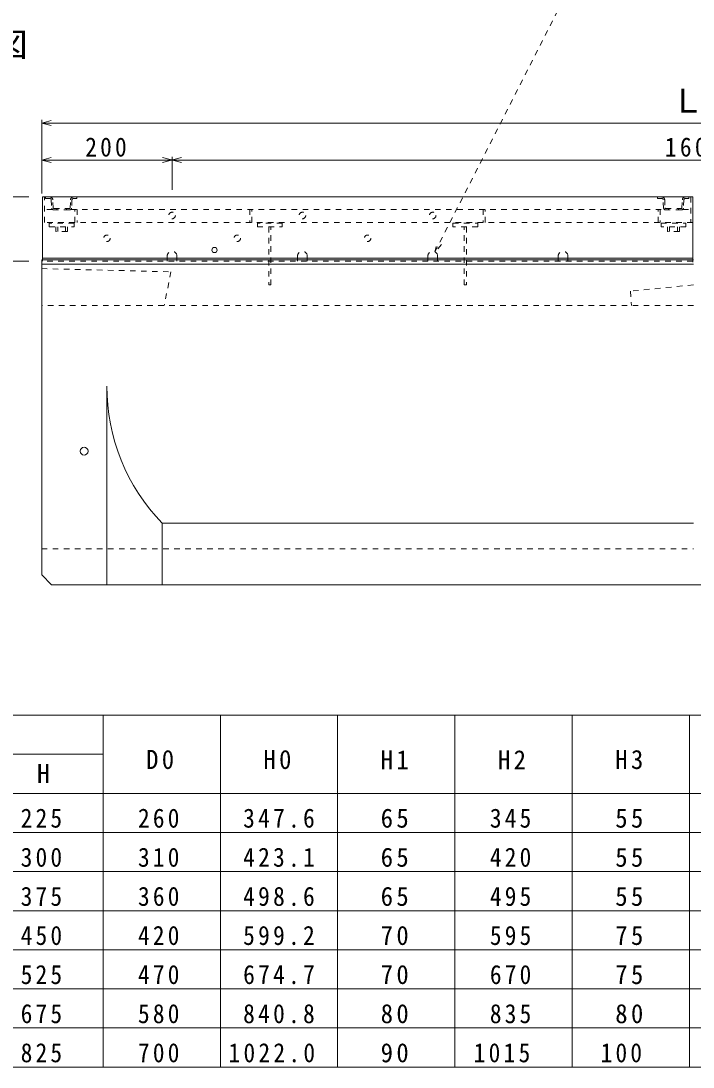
# Model space of a CAD drawing. Units: millimetres, scale not verified. Extents: x 530 to 3565, y 265 to 2737.
# Drawn here: x 1436 to 2468, y 265 to 1870 of the extents above; entities that cross this region are included whole.
import ezdxf
from ezdxf.enums import TextEntityAlignment as Align

# ---------------------------------------------------------------- set-up
doc = ezdxf.new("R2010")
doc.units = ezdxf.units.MM
doc.header["$LTSCALE"] = 10
doc.linetypes.add('USER1', pattern=[1.693334, 0.846667, -0.846667])
for name, color, linetype, lineweight in [('0_2', 4, 'Continuous', 5), ('1', 7, 'Continuous', 5), ('3', 4, 'USER1', 5)]:
    doc.layers.add(name, color=color, linetype=linetype, lineweight=lineweight)
doc.styles.add('ＭＳ ゴシック', font='')
doc.styles.get('ＭＳ ゴシック').set_extended_font_data('MS Gothic')

msp = doc.modelspace()

# ---------------------------------------------------------------- linework, layer by layer
at = {"layer": '0_2'}
for p, q in [((1468.49, 1718.31), (1468.49, 1605.18)), ((1482.98, 1717.19), (1468.49, 1713.31)), ((3468.49, 1713.31), (1468.49, 1713.31)), ((1468.49, 1713.31), (1482.98, 1709.43)), ((1482.98, 1660.36), (1468.49, 1656.48)), ((3468.49, 1656.48), (1468.49, 1656.48)), ((1468.49, 1656.48), (1482.98, 1652.6)), ((1682.98, 1660.36), (1654, 1652.6)), ((1654, 1660.36), (1682.98, 1652.6)), ((1668.49, 1610.67), (1668.49, 1661.48)), ((1448.49, 1599.95), (1372.4, 1599.95)), ((1469.49, 1599.95), (2467.49, 1599.95)), ((1372.4, 1501.52), (1448.49, 1501.52)), ((1468.49, 1496.9), (2468.49, 1496.9)), ((1568.49, 1004.87), (1568.49, 1309.87)), ((2468.49, 1099.45), (1653.49, 1099.45)), ((1653.49, 1099.45), (1653.49, 1004.87))]:
    msp.add_line(p, q, dxfattribs=at)
at = {"layer": '0_2', "color": 7, "lineweight": 9}
for p, q in [((1469.49, 1503.47), (1469.49, 1599.95)), ((1469.49, 1599.95), (2467.49, 1599.95)), ((2467.49, 1599.95), (2467.49, 1501.9)), ((1468.49, 1503.47), (2468.49, 1503.47)), ((2467.49, 1506.02), (1469.49, 1506.02))]:
    msp.add_line(p, q, dxfattribs=at)
at = {"layer": '0_2', "linetype": 'USER1'}
for p, q in [((1472.69, 1560.95), (1472.69, 1599.95)), ((1474.19, 1599.95), (1474.19, 1597.65)), ((1474.19, 1597.65), (1480.82, 1597.65)), ((1483.11, 1595.48), (1483.82, 1582.97)), ((1486.12, 1583.1), (1485.41, 1595.61)), ((1511.86, 1583.1), (1512.57, 1595.61)), ((1514.87, 1595.48), (1514.16, 1582.97)), ((1517.16, 1597.65), (1522.49, 1597.65)), ((1522.49, 1597.65), (1522.49, 1599.95)), ((2413.19, 1597.65), (2413.19, 1599.95)), ((2413.19, 1597.65), (2419.82, 1597.65)), ((2422.82, 1582.97), (2422.11, 1595.48)), ((2424.41, 1595.61), (2425.12, 1583.1)), ((2450.86, 1583.1), (2451.57, 1595.61)), ((2453.87, 1595.48), (2453.16, 1582.97)), ((2456.16, 1597.65), (2461.49, 1597.65)), ((2461.49, 1597.65), (2461.49, 1599.95)), ((2464.29, 1599.95), (2464.29, 1560.95)), ((1484.69, 1580.95), (1469.49, 1580.95)), ((1487.01, 1582.25), (1510.97, 1582.25)), ((1510.97, 1579.95), (1487.01, 1579.95)), ((1491.49, 1579.95), (1491.49, 1582.25)), ((1506.49, 1579.95), (1506.49, 1582.25)), ((1513.29, 1580.95), (2423.69, 1580.95)), ((1519.39, 1560.95), (1519.39, 1580.95)), ((1522.59, 1580.95), (1522.59, 1560.95)), ((1787.89, 1580.95), (1787.89, 1560.95)), ((1791.09, 1560.95), (1791.09, 1580.95)), ((2145.89, 1580.95), (2145.89, 1560.95)), ((2149.09, 1560.95), (2149.09, 1580.95)), ((2414.39, 1560.95), (2414.39, 1580.95)), ((2417.59, 1580.95), (2417.59, 1560.95)), ((2426.01, 1582.25), (2449.97, 1582.25)), ((2449.97, 1579.95), (2426.01, 1579.95)), ((2430.49, 1579.95), (2430.49, 1582.25)), ((2445.49, 1582.25), (2445.49, 1579.95)), ((2452.29, 1580.95), (2467.49, 1580.95)), ((2467.49, 1560.95), (1469.49, 1560.95)), ((1517.99, 1559.95), (1479.99, 1559.95)), ((1479.99, 1559.95), (1479.99, 1553.95)), ((1517.99, 1553.95), (1517.99, 1559.95)), ((1799.49, 1559.95), (1799.49, 1553.95)), ((1837.49, 1559.95), (1799.49, 1559.95)), ((1837.49, 1553.95), (1837.49, 1559.95)), ((2099.49, 1553.95), (2099.49, 1559.95)), ((2099.49, 1559.95), (2137.49, 1559.95)), ((2137.49, 1559.95), (2137.49, 1553.95)), ((2418.99, 1559.95), (2456.99, 1559.95)), ((2418.99, 1553.95), (2418.99, 1559.95)), ((2456.99, 1559.95), (2456.99, 1553.95)), ((1479.99, 1553.95), (1517.99, 1553.95)), ((1489.99, 1546.95), (1489.99, 1553.95)), ((1507.99, 1546.95), (1489.99, 1546.95)), ((1492.99, 1553.95), (1492.99, 1546.95)), ((1504.99, 1546.95), (1504.99, 1553.95)), ((1507.99, 1553.95), (1507.99, 1546.95)), ((1799.49, 1553.95), (1837.49, 1553.95)), ((1816.89, 1553.95), (1816.89, 1464.95)), ((1820.09, 1464.95), (1820.09, 1553.95)), ((2137.49, 1553.95), (2099.49, 1553.95)), ((2116.89, 1464.95), (2116.89, 1553.95)), ((2120.09, 1553.95), (2120.09, 1464.95)), ((2456.99, 1553.95), (2418.99, 1553.95)), ((2428.99, 1546.95), (2428.99, 1553.95)), ((2446.99, 1546.95), (2428.99, 1546.95)), ((2431.99, 1553.95), (2431.99, 1546.95)), ((2443.99, 1553.95), (2443.99, 1546.95)), ((2446.99, 1546.95), (2446.99, 1553.95)), ((2467.49, 1499.95), (2467.49, 1501.9)), ((1816.89, 1464.95), (1820.09, 1464.95)), ((2120.09, 1464.95), (2116.89, 1464.95))]:
    msp.add_line(p, q, dxfattribs=at)
at = {"layer": '0_2', "color": 3, "lineweight": 9}
for p, q in [((1468.49, 1503.47), (2468.49, 1503.47)), ((1468.49, 1503.47), (1468.49, 1019.87)), ((1468.49, 1019.87), (1483.49, 1004.87)), ((1483.49, 1004.87), (3453.49, 1004.87))]:
    msp.add_line(p, q, dxfattribs=at)
at = {"layer": '0_2', "color": 7, "linetype": 'USER1', "lineweight": 9}
for p, q in [((1469.49, 1501.52), (1469.49, 1503.47)), ((2467.49, 1501.52), (1469.49, 1501.52)), ((1468.49, 1490.03), (1666.8, 1485.07)), ((1666.8, 1485.07), (1656.38, 1433.3)), ((2468.49, 1465.03), (2371.7, 1455.35)), ((2371.7, 1455.35), (2373.49, 1433.3)), ((2468.49, 1433.3), (1468.49, 1433.3)), ((1468.49, 1059.86), (2468.49, 1059.86))]:
    msp.add_line(p, q, dxfattribs=at)
at = {"layer": '0_2'}
msp.add_circle((1733.56, 1518.49), 4, dxfattribs=at)
at = {"layer": '0_2', "color": 7, "lineweight": 9}
msp.add_circle((1533.49, 1209.87), 6, dxfattribs=at)
at = {"layer": '0_2', "linetype": 'USER1'}
for centre, radius, start, end in [((1480.82, 1595.35), 4.6, 3.23361, 89.99997), ((1480.82, 1595.35), 2.3, 3.23361, 89.99997), ((1517.16, 1595.35), 4.6, 90, 176.76636), ((1517.16, 1595.35), 2.3, 90, 176.76636), ((2419.82, 1595.35), 4.6, 3.23361, 89.99997), ((2419.82, 1595.35), 2.3, 3.23361, 89.99997), ((2456.16, 1595.35), 4.6, 90, 176.76636), ((2456.16, 1595.35), 2.3, 90, 176.76636), ((1487.01, 1583.15), 3.2, 183.23361, 270), ((1487.01, 1583.15), 0.9, 183.23361, 270), ((1510.97, 1583.15), 0.9, 270, 356.76636), ((1510.97, 1583.15), 3.2, 270, 356.76636), ((2426.01, 1583.15), 3.2, 183.23361, 270), ((2426.01, 1583.15), 0.9, 183.23361, 270), ((2449.97, 1583.15), 0.9, 270, 356.76636), ((2449.97, 1583.15), 3.2, 270, 356.76636)]:
    msp.add_arc(centre, radius, start, end, dxfattribs=at)
at = {"layer": '0_2'}
msp.add_arc((1865.92, 1307.64), 297.44, 179.57082, 224.42268, dxfattribs=at)
at = {"layer": '1', "lineweight": 9}
for p, q in [((3182.51, 804.81), (1022.51, 804.81)), ((1022.51, 684.81), (3182.51, 684.81)), ((1022.51, 264.81), (3182.51, 264.81))]:
    msp.add_line(p, q, dxfattribs=at)
at = {"layer": '1', "color": 4}
for p, q in [((1562.51, 804.81), (1562.51, 264.81)), ((1742.51, 264.81), (1742.51, 804.81)), ((1922.51, 804.81), (1922.51, 264.81)), ((2102.51, 264.81), (2102.51, 804.81)), ((2282.51, 804.81), (2282.51, 264.81)), ((2462.51, 264.81), (2462.51, 804.81)), ((1022.51, 744.81), (1562.51, 744.81)), ((2822.51, 624.81), (1022.51, 624.81)), ((2822.51, 564.81), (1022.51, 564.81)), ((1022.51, 504.81), (2822.51, 504.81)), ((2822.51, 444.81), (1022.51, 444.81)), ((1022.51, 384.81), (2822.51, 384.81)), ((2822.51, 324.81), (1022.51, 324.81))]:
    msp.add_line(p, q, dxfattribs=at)
at = {"layer": '3'}
for p, q in [((2071.89, 1515.7), (2267.19, 1899.28)), ((2071.89, 1515.7), (2075.01, 1530.37)), ((2081.93, 1526.85), (2071.89, 1515.7)), ((1660.99, 1501.52), (1660.99, 1509.02)), ((1675.99, 1509.02), (1675.99, 1501.52)), ((1860.99, 1509.02), (1860.99, 1501.52)), ((1875.99, 1501.52), (1875.99, 1509.02)), ((2060.99, 1509.02), (2060.99, 1501.52)), ((2075.99, 1501.52), (2075.99, 1509.02)), ((2260.99, 1509.02), (2260.99, 1501.52)), ((2275.99, 1501.52), (2275.99, 1509.02))]:
    msp.add_line(p, q, dxfattribs=at)
for centre in [(1668.49, 1571.52), (1868.49, 1571.52), (2068.49, 1571.52), (1568.49, 1536.52), (1768.49, 1536.52), (1968.49, 1536.52)]:
    msp.add_circle(centre, 5, dxfattribs=at)
for centre in [(1668.49, 1509.02), (1868.49, 1509.02), (2068.49, 1509.02), (2268.49, 1509.02)]:
    msp.add_arc(centre, 7.5, 0, 180, dxfattribs=at)

# ---------------------------------------------------------------- texts
at = {"layer": '0_2', "color": 3, "style": 'ＭＳ ゴシック', "width": 1.15}
msp.add_text('側 面 図', height=36.66, dxfattribs=at).set_placement((1217.7, 1804.42), align=Align.BOTTOM_LEFT)
at = {"layer": '0_2', "color": 3, "style": 'ＭＳ ゴシック'}
msp.add_text('Ｌ', height=36.66, dxfattribs=at).set_placement((2434.74, 1718.31), align=Align.BOTTOM_LEFT)
at = {"layer": '0_2', "color": 7, "char_height": 29.33, "attachment_point": 7, "style": 'ＭＳ ゴシック'}
for s, insert in [('\\T1.27;\\W0.9;200', (1535.22, 1661.48)), ('\\T1.28;\\W0.9;1600', (2424.74, 1661.48))]:
    msp.add_mtext(s, dxfattribs=dict(at, insert=insert))
at = {"layer": '1', "style": 'ＭＳ ゴシック'}
msp.add_text('H', height=29.33, dxfattribs=at).set_placement((1461.03, 691.72), align=Align.BOTTOM_LEFT)
at = {"layer": '1', "char_height": 29.33, "attachment_point": 7, "style": 'ＭＳ ゴシック'}
for s, insert in [('\\T1.27;\\W0.95;D0', (1628.57, 721.72)), ('\\T1.27;\\W0.95;H0', (1808.57, 721.72)), ('\\T1.27;\\W0.95;H1', (1988.57, 721.72)), ('\\T1.27;\\W0.95;H2', (2168.57, 721.72)), ('\\T1.27;\\W0.95;H3', (2348.57, 721.72)), ('\\T1.27;\\W0.9;225', (1436.12, 631.72)), ('\\T1.27;\\W0.9;260', (1616.12, 631.72)), ('\\T1.28;\\W0.9;347.6', (1777.51, 631.72)), ('\\T1.27;\\W0.95;65', (1988.57, 631.72)), ('\\T1.27;\\W0.9;345', (2156.12, 631.72)), ('\\T1.27;\\W0.95;55', (2348.57, 631.72)), ('\\T1.27;\\W0.9;300', (1436.12, 571.72)), ('\\T1.27;\\W0.9;310', (1616.12, 571.72)), ('\\T1.28;\\W0.9;423.1', (1777.51, 571.72)), ('\\T1.27;\\W0.95;65', (1988.57, 571.72)), ('\\T1.27;\\W0.9;420', (2156.12, 571.72)), ('\\T1.27;\\W0.95;55', (2348.57, 571.72)), ('\\T1.27;\\W0.9;375', (1436.12, 511.72)), ('\\T1.27;\\W0.9;360', (1616.12, 511.72)), ('\\T1.28;\\W0.9;498.6', (1777.51, 511.72)), ('\\T1.27;\\W0.95;65', (1988.57, 511.72)), ('\\T1.27;\\W0.9;495', (2156.12, 511.72)), ('\\T1.27;\\W0.95;55', (2348.57, 511.72)), ('\\T1.27;\\W0.9;450', (1436.12, 451.72)), ('\\T1.27;\\W0.9;420', (1616.12, 451.72)), ('\\T1.28;\\W0.9;599.2', (1777.51, 451.72)), ('\\T1.27;\\W0.95;70', (1988.57, 451.72)), ('\\T1.27;\\W0.9;595', (2156.12, 451.72)), ('\\T1.27;\\W0.95;75', (2348.57, 451.72)), ('\\T1.27;\\W0.9;525', (1436.12, 391.72)), ('\\T1.27;\\W0.9;470', (1616.12, 391.72)), ('\\T1.28;\\W0.9;674.7', (1777.51, 391.72)), ('\\T1.27;\\W0.95;70', (1988.57, 391.72)), ('\\T1.27;\\W0.9;670', (2156.12, 391.72)), ('\\T1.27;\\W0.95;75', (2348.57, 391.72)), ('\\T1.27;\\W0.9;675', (1436.12, 331.72)), ('\\T1.27;\\W0.9;580', (1616.12, 331.72)), ('\\T1.28;\\W0.9;840.8', (1777.51, 331.72)), ('\\T1.27;\\W0.95;80', (1988.57, 331.72)), ('\\T1.27;\\W0.9;835', (2156.12, 331.72)), ('\\T1.27;\\W0.95;80', (2348.57, 331.72)), ('\\T1.27;\\W0.9;825', (1436.12, 271.72)), ('\\T1.27;\\W0.9;700', (1616.12, 271.72)), ('\\T1.28;\\W0.9;1022.0', (1755.01, 271.72)), ('\\T1.27;\\W0.95;90', (1988.57, 271.72)), ('\\T1.28;\\W0.9;1015', (2131.22, 271.72)), ('\\T1.27;\\W0.9;100', (2326.07, 271.72))]:
    msp.add_mtext(s, dxfattribs=dict(at, insert=insert))

doc.saveas('drawing.dxf')
